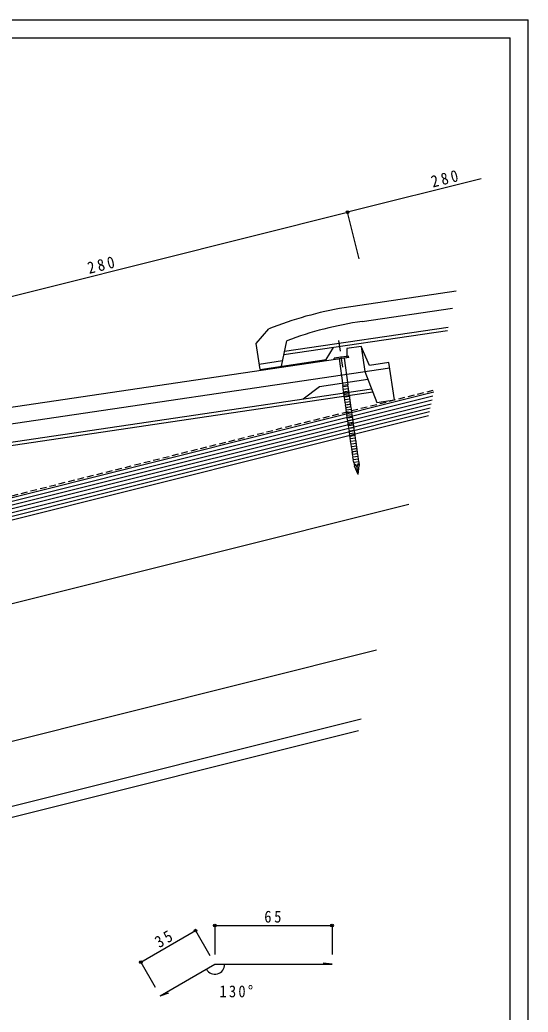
# Model space of a CAD drawing. Units: millimetres, scale not verified. Extents: x -1472 to 601, y -426 to 425.
# Drawn here: x 319 to 601, y -125 to 425 of the extents above; entities that cross this region are included whole.
import ezdxf

# ---------------------------------------------------------------- set-up
doc = ezdxf.new("R2010")
doc.units = ezdxf.units.MM
doc.header["$LTSCALE"] = 3
doc.header["$PDMODE"] = 32
doc.header["$PDSIZE"] = 1.5
doc.linetypes.add('DASHED1', pattern=[1.8, 1.2, -0.6])
doc.linetypes.add('DASHED2', pattern=[3, 2, -1])
for name, color, linetype in [('0-0_用紙', 7, 'Continuous'), ('0-1_野地板', 7, 'Continuous'), ('0-2_瓦', 7, 'Continuous'), ('0-3_釘', 4, 'Continuous'), ('0-8_寸法', 7, 'Continuous')]:
    doc.layers.add(name, color=color, linetype=linetype)
doc.styles.add('ＭＳ ゴシック', font='')
doc.styles.get('ＭＳ ゴシック').set_extended_font_data('MS Gothic')

msp = doc.modelspace()

# ---------------------------------------------------------------- linework, layer by layer
at = {"layer": '0-0_用紙'}
msp.add_line((-600.811, 425.311), (600.811, 425.311), dxfattribs=at)
at = {"layer": '0-0_用紙', "color": 6}
for p in [(-590.811, 415.311), (590.811, -416.041)]:
    msp.add_line(p, (590.811, 415.311), dxfattribs=at)
at = {"layer": '0-0_用紙'}
msp.add_lwpolyline([(-600.811, -426.041), (600.811, -426.041), (600.811, 425.311)], dxfattribs=at)
at = {"layer": '0-1_野地板', "color": 3, "linetype": 'DASHED1'}
msp.add_line((-288.308, 10.864), (548.665, 220.107), dxfattribs=at)
at = {"layer": '0-1_野地板'}
for p, q in [((-288.065, 9.894), (548.422, 219.015)), ((-285.155, -1.748), (545.512, 205.918)), ((-203.42, -27.699), (534.598, 156.805)), ((-185.473, -99.49), (516.65, 76.04)), ((-215.79, -143.146), (508.161, 37.84)), ((-214.335, -148.967), (506.706, 31.292))]:
    msp.add_line(p, q, dxfattribs=at)
at = {"layer": '0-1_野地板', "color": 4}
for p, q in [((-200.267, 29.782), (547.937, 216.833)), ((-199.782, 27.841), (547.452, 214.65)), ((-199.297, 25.901), (546.967, 212.467)), ((-198.812, 23.961), (546.482, 210.284)), ((-198.327, 22.02), (545.997, 208.102))]:
    msp.add_line(p, q, dxfattribs=at)
at = {"layer": '0-2_瓦'}
for p, q in [((560.826, 274.833), (498.746, 265.691)), ((508.723, 258.063), (558.736, 265.428)), ((449.873, 245.86), (456.768, 253.951)), ((465.624, 241.609), (556.414, 254.978)), ((555.949, 252.888), (465.182, 239.522)), ((451.986, 231.514), (449.873, 245.86)), ((463.858, 233.263), (466.838, 247.347)), ((488.591, 236.905), (492.664, 243.569)), ((508.078, 244.199), (510.128, 230.35)), ((500.19, 237.978), (227.118, 197.567)), ((451.986, 231.514), (488.591, 236.905)), ((237.101, 189.946), (523.977, 232.4)), ((451.549, 234.482), (464.52, 236.392)), ((194.013, 173.461), (513.79, 220.783)), ((514.522, 218.87), (193.573, 171.374))]:
    msp.add_line(p, q, dxfattribs=at)
for points in [[(510.128, 230.35), (516.72, 213.13), (526.612, 214.594), (523.538, 235.367), (512.656, 233.757), (508.078, 244.199), (500.164, 243.028), (500.19, 237.978)], [(475.979, 215.188), (485.067, 222.092), (511.776, 226.045)]]:
    msp.add_lwpolyline(points, dxfattribs=at)
for centre, radius, start, end in [((532.986, 62.357), 206.197, 99.55832, 111.69302), ((534.445, 70.316), 189.501, 97.80088, 110.90149)]:
    msp.add_arc(centre, radius, start, end, dxfattribs=at)
at = {"layer": '0-3_釘', "linetype": 'DASHED2'}
msp.add_line((497.906, 232.749), (495.644, 248.608), dxfattribs=at)
at = {"layer": '0-3_釘'}
for p, q in [((501.068, 238.905), (493.148, 237.775)), ((493.261, 236.983), (493.148, 237.775)), ((501.181, 238.113), (493.261, 236.983)), ((495.86, 237.354), (497.978, 222.504)), ((498.582, 237.742), (500.701, 222.893)), ((501.181, 238.113), (501.068, 238.905)), ((500.917, 222.257), (497.948, 221.833)), ((498.277, 220.405), (497.948, 221.833)), ((501.124, 220.811), (498.154, 220.388)), ((498.484, 218.96), (498.154, 220.388)), ((501, 220.794), (498.277, 220.405)), ((501, 220.794), (500.917, 222.257)), ((501.206, 219.348), (501.124, 220.811)), ((501.33, 219.366), (498.36, 218.942)), ((498.69, 217.515), (498.36, 218.942)), ((501.206, 219.348), (498.484, 218.96)), ((501.536, 217.921), (498.566, 217.497)), ((498.896, 216.069), (498.566, 217.497)), ((501.412, 217.903), (498.69, 217.515)), ((501.742, 216.475), (498.772, 216.052)), ((499.102, 214.624), (498.772, 216.052)), ((501.618, 216.458), (498.896, 216.069)), ((501.948, 215.03), (498.978, 214.606)), ((499.308, 213.179), (498.978, 214.606)), ((501.825, 215.012), (499.102, 214.624)), ((501.412, 217.903), (501.33, 219.366)), ((501.618, 216.458), (501.536, 217.921)), ((501.825, 215.012), (501.742, 216.475)), ((502.031, 213.567), (501.948, 215.03)), ((502.154, 213.585), (499.184, 213.161)), ((499.514, 211.733), (499.184, 213.161)), ((502.031, 213.567), (499.308, 213.179)), ((502.361, 212.139), (499.391, 211.716)), ((499.721, 210.288), (499.391, 211.716)), ((502.237, 212.122), (499.514, 211.733)), ((502.567, 210.694), (499.597, 210.27)), ((499.927, 208.842), (499.597, 210.27)), ((502.443, 210.676), (499.721, 210.288)), ((502.773, 209.248), (499.803, 208.825)), ((502.649, 209.231), (499.927, 208.842)), ((502.237, 212.122), (502.154, 213.585)), ((502.443, 210.676), (502.361, 212.139)), ((502.649, 209.231), (502.567, 210.694)), ((502.855, 207.785), (502.773, 209.248)), ((500.133, 207.397), (499.803, 208.825)), ((502.979, 207.803), (500.009, 207.38)), ((500.339, 205.952), (500.009, 207.38)), ((502.855, 207.785), (500.133, 207.397)), ((503.185, 206.358), (500.215, 205.934)), ((500.545, 204.506), (500.215, 205.934)), ((503.062, 206.34), (500.339, 205.952)), ((503.391, 204.912), (500.421, 204.489)), ((500.751, 203.061), (500.421, 204.489)), ((503.268, 204.895), (500.545, 204.506)), ((503.062, 206.34), (502.979, 207.803)), ((503.268, 204.895), (503.185, 206.358)), ((503.474, 203.449), (503.391, 204.912)), ((503.598, 203.467), (500.628, 203.043)), ((500.958, 201.616), (500.628, 203.043)), ((503.474, 203.449), (500.751, 203.061)), ((503.804, 202.022), (500.834, 201.598)), ((501.164, 200.17), (500.834, 201.598)), ((503.68, 202.004), (500.958, 201.616)), ((504.01, 200.576), (501.04, 200.153)), ((501.37, 198.725), (501.04, 200.153)), ((503.886, 200.559), (501.164, 200.17)), ((504.216, 199.131), (501.246, 198.707)), ((501.576, 197.28), (501.246, 198.707)), ((504.092, 199.113), (501.37, 198.725)), ((503.68, 202.004), (503.598, 203.467)), ((503.886, 200.559), (503.804, 202.022)), ((504.092, 199.113), (504.01, 200.576)), ((504.298, 197.668), (504.216, 199.131)), ((504.422, 197.686), (501.452, 197.262)), ((501.782, 195.834), (501.452, 197.262)), ((504.298, 197.668), (501.576, 197.28)), ((504.628, 196.24), (501.658, 195.816)), ((501.988, 194.389), (501.658, 195.816)), ((504.505, 196.222), (501.782, 195.834)), ((504.834, 194.795), (501.865, 194.371)), ((502.194, 192.943), (501.865, 194.371)), ((504.711, 194.777), (501.988, 194.389)), ((505.041, 193.349), (502.071, 192.926)), ((502.401, 191.498), (502.071, 192.926)), ((504.917, 193.332), (502.194, 192.943)), ((504.505, 196.222), (504.422, 197.686)), ((504.711, 194.777), (504.628, 196.24)), ((504.917, 193.332), (504.834, 194.795)), ((505.123, 191.886), (505.041, 193.349)), ((505.247, 191.904), (502.277, 191.48)), ((502.607, 190.053), (502.277, 191.48)), ((505.123, 191.886), (502.401, 191.498)), ((505.453, 190.459), (502.483, 190.035)), ((502.813, 188.607), (502.483, 190.035)), ((505.329, 190.441), (502.607, 190.053)), ((505.659, 189.013), (502.689, 188.59)), ((503.019, 187.162), (502.689, 188.59)), ((505.535, 188.996), (502.813, 188.607)), ((505.865, 187.568), (502.895, 187.144)), ((503.225, 185.717), (502.895, 187.144)), ((505.742, 187.55), (503.019, 187.162)), ((505.329, 190.441), (505.247, 191.904)), ((505.535, 188.996), (505.453, 190.459)), ((505.742, 187.55), (505.659, 189.013)), ((505.948, 186.105), (505.865, 187.568)), ((506.071, 186.122), (503.102, 185.699)), ((503.431, 184.271), (503.102, 185.699)), ((505.948, 186.105), (503.225, 185.717)), ((506.278, 184.677), (503.308, 184.254)), ((503.638, 182.826), (503.308, 184.254)), ((506.154, 184.66), (503.431, 184.271)), ((506.484, 183.232), (503.514, 182.808)), ((503.844, 181.38), (503.514, 182.808)), ((506.36, 183.214), (503.638, 182.826)), ((506.69, 181.786), (503.72, 181.363)), ((506.566, 181.769), (503.844, 181.38)), ((506.154, 184.66), (506.071, 186.122)), ((506.36, 183.214), (506.278, 184.677)), ((506.566, 181.769), (506.484, 183.232)), ((506.772, 180.323), (506.69, 181.786)), ((504.05, 179.935), (503.72, 181.363)), ((506.772, 180.323), (504.05, 179.935)), ((504.05, 179.935), (504.349, 177.837)), ((504.711, 179.019), (504.349, 177.837)), ((506.4, 173.199), (504.349, 177.837)), ((506.4, 173.199), (505.832, 177.177)), ((506.394, 179.259), (507.072, 178.226)), ((506.4, 173.199), (507.072, 178.226)), ((506.772, 180.323), (507.072, 178.226))]:
    msp.add_line(p, q, dxfattribs=at)
for points in [[(500.794, 222.239), (500.757, 222.901), (497.922, 222.496)], [(500.794, 222.239), (498.071, 221.851), (497.922, 222.496)], [(504.711, 179.019), (505.832, 177.177), (506.394, 179.259)]]:
    msp.add_lwpolyline(points, dxfattribs=at)
at = {"layer": '0-8_寸法'}
for p, q in [((574.675, 337.154), (500.601, 318.636)), ((507.068, 292.77), (500.601, 318.636)), ((507.068, 292.77), (500.601, 318.636)), ((426.923, -76.789), (426.923, -92.877)), ((426.923, -76.789), (491.923, -76.789)), ((491.923, -76.789), (491.923, -92.877)), ((385.835, -97.166), (416.146, -79.666)), ((416.146, -79.666), (424.149, -93.528)), ((385.835, -97.166), (393.838, -111.028))]:
    msp.add_line(p, q, dxfattribs=at)
at = {"layer": '0-8_寸法', "color": 2}
msp.add_line((396.612, -115.833), (401.292, -114.071), dxfattribs=at)
at = {"layer": '0-8_寸法'}
msp.add_lwpolyline([(235.428, 224.86), (228.962, 250.726), (500.601, 318.636)], dxfattribs=at)
at = {"layer": '0-8_寸法', "color": 2}
msp.add_lwpolyline([(396.612, -115.833), (426.923, -98.333), (491.923, -98.333), (486.97, -97.654)], dxfattribs=at)
at = {"layer": '0-8_寸法'}
msp.add_arc((426.923, -98.333), 5.482, 209.99995, 0, dxfattribs=at)
for p in [(500.601, 318.636), (500.601, 318.636), (426.923, -76.789), (491.923, -76.789), (416.146, -79.666), (385.835, -97.166)]:
    msp.add_point(p, dxfattribs=at)

# ---------------------------------------------------------------- texts
at = {"layer": '0-8_寸法', "char_height": 6.598, "attachment_point": 7, "style": 'ＭＳ ゴシック'}
for s, insert, rotation in [('\\T1.38;\\W0.9;280', (547.851, 332.178), 14.036), ('\\T1.38;\\W0.9;280', (357.142, 284.317), 14.036), ('\\T1.36;\\W0.9;35', (396.018, -89.554), 30)]:
    msp.add_mtext(s, dxfattribs=dict(at, insert=insert, rotation=rotation))
for s, insert in [('\\T1.36;\\W0.9;65', (454.321, -75.289)), ('\\T1.3;\\W0.9;130°', (429.43, -116.709))]:
    msp.add_mtext(s, dxfattribs=dict(at, insert=insert))

doc.saveas('drawing.dxf')
